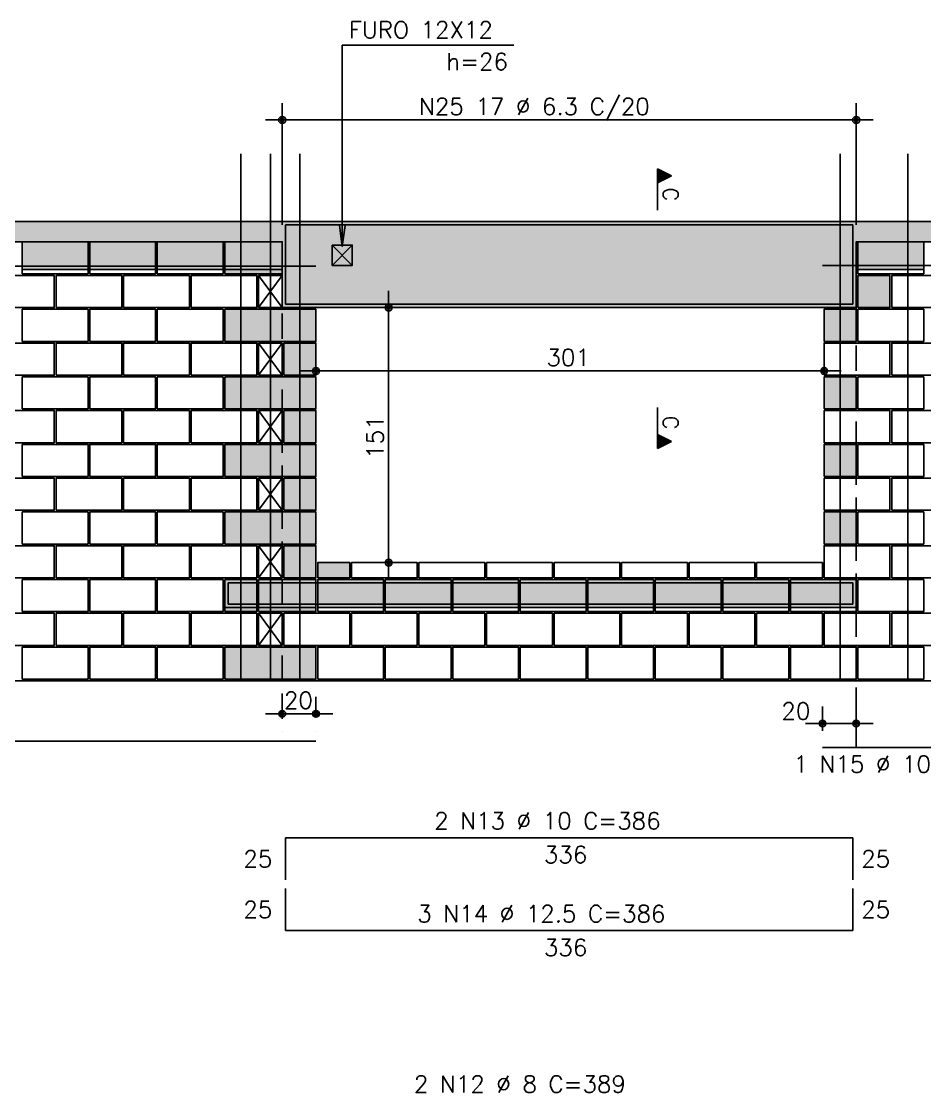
# Model space of a CAD drawing. Extents: x -1.9 to 86, y -1.6 to 60.9.
# Drawn here: x 36.04 to 46.74, y 27.24 to 39.92 of the extents above; entities that cross this region are included whole.
import ezdxf

# ---------------------------------------------------------------- set-up
doc = ezdxf.new("R2010")
doc.units = 0
doc.header["$MEASUREMENT"] = 0
doc.linetypes.add('ESTILO_TQS_0001', pattern=[0.45, 0.3, -0.15])
for name, color, linetype in [('PENA_01', 1, 'CONTINUOUS'), ('PENA_02', 2, 'CONTINUOUS'), ('PENA_03', 3, 'CONTINUOUS'), ('PENA_05', 5, 'CONTINUOUS'), ('PENA_09', 254, 'CONTINUOUS'), ('PENA_11', 252, 'CONTINUOUS'), ('PENA_19', 240, 'CONTINUOUS'), ('PENA_21', 100, 'CONTINUOUS'), ('PENA_23', 50, 'CONTINUOUS')]:
    doc.layers.add(name, color=color, linetype=linetype)
doc.styles.get("Standard").update_dxf_attribs({"font": 'ROMANS.SHX'})

msp = doc.modelspace()

# ---------------------------------------------------------------- linework, layer by layer
at = {"layer": 'PENA_01', "linetype": 'Continuous'}
for p, q in [((39.131532, 37.510798), (39.131532, 38.952724)), ((45.931532, 37.510798), (45.931532, 38.952724)), ((38.931532, 38.752724), (46.131532, 38.752724)), ((39.721392, 37.270798), (39.961392, 37.030798)), ((39.961392, 37.270798), (39.721392, 37.030798)), ((36.051532, 36.980798), (36.831532, 36.980798)), ((36.851532, 36.980798), (37.631532, 36.980798)), ((37.651532, 36.980798), (38.431532, 36.980798)), ((38.451532, 36.980798), (39.131532, 36.980798)), ((45.951532, 36.980798), (46.731532, 36.980798)), ((40.392327, 36.730798), (40.392327, 33.310798)), ((40.498424, 36.530798), (40.192327, 36.530798)), ((39.531532, 35.910798), (39.531532, 35.980392)), ((45.551532, 35.910798), (45.551532, 35.980392)), ((39.331532, 35.780392), (45.751532, 35.780392)), ((40.151532, 33.510798), (40.592327, 33.510798)), ((38.451532, 32.980798), (38.831532, 32.980798)), ((38.851532, 32.980798), (39.531532, 32.980798)), ((39.551532, 32.980798), (40.331532, 32.980798)), ((40.351532, 32.980798), (41.131532, 32.980798)), ((41.151532, 32.980798), (41.931532, 32.980798)), ((41.951532, 32.980798), (42.731532, 32.980798)), ((42.751532, 32.980798), (43.531532, 32.980798)), ((43.551532, 32.980798), (44.331532, 32.980798)), ((44.351532, 32.980798), (45.131532, 32.980798)), ((45.151532, 32.980798), (45.931532, 32.980798)), ((39.131532, 31.716425), (39.131532, 31.920439)), ((39.531532, 31.716425), (39.531532, 31.920439)), ((38.931532, 31.720439), (39.731532, 31.720439)), ((45.531532, 31.520798), (45.531532, 31.806662)), ((45.931532, 31.530798), (45.931532, 31.806662)), ((45.331532, 31.606662), (46.131532, 31.606662))]:
    msp.add_line(p, q, dxfattribs=at)
at = {"layer": 'PENA_01', "linetype": 'ESTILO_TQS_0001'}
for p, q in [((39.131532, 36.910798), (39.131532, 31.516425)), ((45.931532, 36.530798), (45.931532, 31.330798))]:
    msp.add_line(p, q, dxfattribs=at)
at = {"layer": 'PENA_01', "linetype": 'Continuous'}
msp.add_lwpolyline([(39.721392, 37.270798), (39.721392, 37.030798), (39.961392, 37.030798), (39.961392, 37.270798), (39.721392, 37.270798)], dxfattribs=at)
at = {"layer": 'PENA_02', "linetype": 'Continuous'}
for p, q in [((39.131532, 36.910798), (38.851532, 36.910798)), ((38.851532, 36.910798), (38.851532, 36.530798)), ((39.131532, 36.530798), (39.131532, 36.910798)), ((38.851532, 36.530798), (39.131532, 36.530798)), ((39.131532, 36.110798), (38.851532, 36.110798)), ((38.851532, 36.110798), (38.851532, 35.730798)), ((39.131532, 35.730798), (39.131532, 36.110798)), ((38.851532, 35.730798), (39.131532, 35.730798)), ((39.131532, 35.310798), (38.851532, 35.310798)), ((38.851532, 35.310798), (38.851532, 34.930798)), ((39.131532, 34.930798), (39.131532, 35.310798)), ((38.851532, 34.930798), (39.131532, 34.930798)), ((39.131532, 34.510798), (38.851532, 34.510798)), ((38.851532, 34.510798), (38.851532, 34.130798)), ((39.131532, 34.130798), (39.131532, 34.510798)), ((38.851532, 34.130798), (39.131532, 34.130798)), ((39.131532, 33.710798), (38.851532, 33.710798)), ((38.851532, 33.710798), (38.851532, 33.330798)), ((39.131532, 33.330798), (39.131532, 33.710798)), ((38.851532, 33.330798), (39.131532, 33.330798)), ((39.131532, 32.910798), (38.851532, 32.910798)), ((38.851532, 32.910798), (38.851532, 32.530798)), ((39.131532, 32.530798), (39.131532, 32.910798)), ((38.851532, 32.530798), (39.131532, 32.530798)), ((6.551532, 32.110798), (54.831532, 32.110798))]:
    msp.add_line(p, q, dxfattribs=at)
for points in [[(6.551532, 32.110798), (6.551532, 37.550798), (54.831532, 37.550798), (54.831532, 37.310798), (54.151532, 37.310798), (54.151532, 36.530798), (47.551532, 36.530798), (47.551532, 37.310798), (45.931532, 37.310798), (45.931532, 36.530798), (39.131532, 36.530798), (39.131532, 37.310798), (7.151532, 37.310798), (7.151532, 32.110798), (6.551532, 32.110798)], [(36.051532, 36.930798), (36.831532, 36.930798), (36.831532, 37.310798), (36.051532, 37.310798), (36.051532, 36.930798)], [(36.851532, 36.930798), (37.631532, 36.930798), (37.631532, 37.310798), (36.851532, 37.310798), (36.851532, 36.930798)], [(37.651532, 36.930798), (38.431532, 36.930798), (38.431532, 37.310798), (37.651532, 37.310798), (37.651532, 36.930798)], [(38.451532, 36.930798), (39.131532, 36.930798), (39.131532, 37.310798), (38.451532, 37.310798), (38.451532, 36.930798)], [(45.951532, 36.930798), (46.731532, 36.930798), (46.731532, 37.310798), (45.951532, 37.310798), (45.951532, 36.930798)], [(35.651532, 36.530798), (36.431532, 36.530798), (36.431532, 36.910798), (35.651532, 36.910798), (35.651532, 36.530798)], [(36.451532, 36.530798), (37.231532, 36.530798), (37.231532, 36.910798), (36.451532, 36.910798), (36.451532, 36.530798)], [(37.251532, 36.530798), (38.031532, 36.530798), (38.031532, 36.910798), (37.251532, 36.910798), (37.251532, 36.530798)], [(38.051532, 36.530798), (38.831532, 36.530798), (38.831532, 36.910798), (38.051532, 36.910798), (38.051532, 36.530798)], [(45.951532, 36.530798), (46.331532, 36.530798), (46.331532, 36.910798), (45.951532, 36.910798), (45.951532, 36.530798)], [(46.351532, 36.530798), (47.131532, 36.530798), (47.131532, 36.910798), (46.351532, 36.910798), (46.351532, 36.530798)], [(36.051532, 36.130798), (36.831532, 36.130798), (36.831532, 36.510798), (36.051532, 36.510798), (36.051532, 36.130798)], [(36.851532, 36.130798), (37.631532, 36.130798), (37.631532, 36.510798), (36.851532, 36.510798), (36.851532, 36.130798)], [(37.651532, 36.130798), (38.431532, 36.130798), (38.431532, 36.510798), (37.651532, 36.510798), (37.651532, 36.130798)], [(38.451532, 36.130798), (39.531532, 36.130798), (39.531532, 36.510798), (38.451532, 36.510798), (38.451532, 36.130798)], [(45.551532, 36.130798), (45.931532, 36.130798), (45.931532, 36.510798), (45.551532, 36.510798), (45.551532, 36.130798)], [(45.951532, 36.130798), (46.731532, 36.130798), (46.731532, 36.510798), (45.951532, 36.510798), (45.951532, 36.130798)], [(35.651532, 35.730798), (36.431532, 35.730798), (36.431532, 36.110798), (35.651532, 36.110798), (35.651532, 35.730798)], [(36.451532, 35.730798), (37.231532, 35.730798), (37.231532, 36.110798), (36.451532, 36.110798), (36.451532, 35.730798)], [(37.251532, 35.730798), (38.031532, 35.730798), (38.031532, 36.110798), (37.251532, 36.110798), (37.251532, 35.730798)], [(38.051532, 35.730798), (38.831532, 35.730798), (38.831532, 36.110798), (38.051532, 36.110798), (38.051532, 35.730798)], [(39.151532, 35.730798), (39.531532, 35.730798), (39.531532, 36.110798), (39.151532, 36.110798), (39.151532, 35.730798)], [(45.551532, 35.730798), (46.331532, 35.730798), (46.331532, 36.110798), (45.551532, 36.110798), (45.551532, 35.730798)], [(46.351532, 35.730798), (47.131532, 35.730798), (47.131532, 36.110798), (46.351532, 36.110798), (46.351532, 35.730798)], [(36.051532, 35.330798), (36.831532, 35.330798), (36.831532, 35.710798), (36.051532, 35.710798), (36.051532, 35.330798)], [(36.851532, 35.330798), (37.631532, 35.330798), (37.631532, 35.710798), (36.851532, 35.710798), (36.851532, 35.330798)], [(37.651532, 35.330798), (38.431532, 35.330798), (38.431532, 35.710798), (37.651532, 35.710798), (37.651532, 35.330798)], [(38.451532, 35.330798), (39.531532, 35.330798), (39.531532, 35.710798), (38.451532, 35.710798), (38.451532, 35.330798)], [(45.551532, 35.330798), (45.931532, 35.330798), (45.931532, 35.710798), (45.551532, 35.710798), (45.551532, 35.330798)], [(45.951532, 35.330798), (46.731532, 35.330798), (46.731532, 35.710798), (45.951532, 35.710798), (45.951532, 35.330798)], [(35.651532, 34.930798), (36.431532, 34.930798), (36.431532, 35.310798), (35.651532, 35.310798), (35.651532, 34.930798)], [(36.451532, 34.930798), (37.231532, 34.930798), (37.231532, 35.310798), (36.451532, 35.310798), (36.451532, 34.930798)], [(37.251532, 34.930798), (38.031532, 34.930798), (38.031532, 35.310798), (37.251532, 35.310798), (37.251532, 34.930798)], [(38.051532, 34.930798), (38.831532, 34.930798), (38.831532, 35.310798), (38.051532, 35.310798), (38.051532, 34.930798)], [(39.151532, 34.930798), (39.531532, 34.930798), (39.531532, 35.310798), (39.151532, 35.310798), (39.151532, 34.930798)], [(45.551532, 34.930798), (46.331532, 34.930798), (46.331532, 35.310798), (45.551532, 35.310798), (45.551532, 34.930798)], [(46.351532, 34.930798), (47.131532, 34.930798), (47.131532, 35.310798), (46.351532, 35.310798), (46.351532, 34.930798)], [(36.051532, 34.530798), (36.831532, 34.530798), (36.831532, 34.910798), (36.051532, 34.910798), (36.051532, 34.530798)], [(36.851532, 34.530798), (37.631532, 34.530798), (37.631532, 34.910798), (36.851532, 34.910798), (36.851532, 34.530798)], [(37.651532, 34.530798), (38.431532, 34.530798), (38.431532, 34.910798), (37.651532, 34.910798), (37.651532, 34.530798)], [(38.451532, 34.530798), (39.531532, 34.530798), (39.531532, 34.910798), (38.451532, 34.910798), (38.451532, 34.530798)], [(45.551532, 34.530798), (45.931532, 34.530798), (45.931532, 34.910798), (45.551532, 34.910798), (45.551532, 34.530798)], [(45.951532, 34.530798), (46.731532, 34.530798), (46.731532, 34.910798), (45.951532, 34.910798), (45.951532, 34.530798)], [(35.651532, 34.130798), (36.431532, 34.130798), (36.431532, 34.510798), (35.651532, 34.510798), (35.651532, 34.130798)], [(36.451532, 34.130798), (37.231532, 34.130798), (37.231532, 34.510798), (36.451532, 34.510798), (36.451532, 34.130798)], [(37.251532, 34.130798), (38.031532, 34.130798), (38.031532, 34.510798), (37.251532, 34.510798), (37.251532, 34.130798)], [(38.051532, 34.130798), (38.831532, 34.130798), (38.831532, 34.510798), (38.051532, 34.510798), (38.051532, 34.130798)], [(39.151532, 34.130798), (39.531532, 34.130798), (39.531532, 34.510798), (39.151532, 34.510798), (39.151532, 34.130798)], [(45.551532, 34.130798), (46.331532, 34.130798), (46.331532, 34.510798), (45.551532, 34.510798), (45.551532, 34.130798)], [(46.351532, 34.130798), (47.131532, 34.130798), (47.131532, 34.510798), (46.351532, 34.510798), (46.351532, 34.130798)], [(36.051532, 33.730798), (36.831532, 33.730798), (36.831532, 34.110798), (36.051532, 34.110798), (36.051532, 33.730798)], [(36.851532, 33.730798), (37.631532, 33.730798), (37.631532, 34.110798), (36.851532, 34.110798), (36.851532, 33.730798)], [(37.651532, 33.730798), (38.431532, 33.730798), (38.431532, 34.110798), (37.651532, 34.110798), (37.651532, 33.730798)], [(38.451532, 33.730798), (39.531532, 33.730798), (39.531532, 34.110798), (38.451532, 34.110798), (38.451532, 33.730798)], [(45.551532, 33.730798), (45.931532, 33.730798), (45.931532, 34.110798), (45.551532, 34.110798), (45.551532, 33.730798)], [(45.951532, 33.730798), (46.731532, 33.730798), (46.731532, 34.110798), (45.951532, 34.110798), (45.951532, 33.730798)], [(35.651532, 33.330798), (36.431532, 33.330798), (36.431532, 33.710798), (35.651532, 33.710798), (35.651532, 33.330798)], [(36.451532, 33.330798), (37.231532, 33.330798), (37.231532, 33.710798), (36.451532, 33.710798), (36.451532, 33.330798)], [(37.251532, 33.330798), (38.031532, 33.330798), (38.031532, 33.710798), (37.251532, 33.710798), (37.251532, 33.330798)], [(38.051532, 33.330798), (38.831532, 33.330798), (38.831532, 33.710798), (38.051532, 33.710798), (38.051532, 33.330798)], [(39.151532, 33.330798), (39.531532, 33.330798), (39.531532, 33.710798), (39.151532, 33.710798), (39.151532, 33.330798)], [(45.551532, 33.330798), (46.331532, 33.330798), (46.331532, 33.710798), (45.551532, 33.710798), (45.551532, 33.330798)], [(46.351532, 33.330798), (47.131532, 33.330798), (47.131532, 33.710798), (46.351532, 33.710798), (46.351532, 33.330798)], [(39.551532, 33.330798), (39.931532, 33.330798), (39.931532, 33.510798), (39.551532, 33.510798), (39.551532, 33.330798)], [(39.951532, 33.330798), (40.731532, 33.330798), (40.731532, 33.510798), (39.951532, 33.510798), (39.951532, 33.330798)], [(40.751532, 33.330798), (41.531532, 33.330798), (41.531532, 33.510798), (40.751532, 33.510798), (40.751532, 33.330798)], [(41.551532, 33.330798), (42.331532, 33.330798), (42.331532, 33.510798), (41.551532, 33.510798), (41.551532, 33.330798)], [(42.351532, 33.330798), (43.131532, 33.330798), (43.131532, 33.510798), (42.351532, 33.510798), (42.351532, 33.330798)], [(43.151532, 33.330798), (43.931532, 33.330798), (43.931532, 33.510798), (43.151532, 33.510798), (43.151532, 33.330798)], [(43.951532, 33.330798), (44.731532, 33.330798), (44.731532, 33.510798), (43.951532, 33.510798), (43.951532, 33.330798)], [(44.751532, 33.330798), (45.531532, 33.330798), (45.531532, 33.510798), (44.751532, 33.510798), (44.751532, 33.330798)], [(36.051532, 32.930798), (36.831532, 32.930798), (36.831532, 33.310798), (36.051532, 33.310798), (36.051532, 32.930798)], [(36.851532, 32.930798), (37.631532, 32.930798), (37.631532, 33.310798), (36.851532, 33.310798), (36.851532, 32.930798)], [(37.651532, 32.930798), (38.431532, 32.930798), (38.431532, 33.310798), (37.651532, 33.310798), (37.651532, 32.930798)], [(38.451532, 32.930798), (38.831532, 32.930798), (38.831532, 33.310798), (38.451532, 33.310798), (38.451532, 32.930798)], [(38.851532, 32.930798), (39.531532, 32.930798), (39.531532, 33.310798), (38.851532, 33.310798), (38.851532, 32.930798)], [(39.551532, 32.930798), (40.331532, 32.930798), (40.331532, 33.310798), (39.551532, 33.310798), (39.551532, 32.930798)], [(40.351532, 32.930798), (41.131532, 32.930798), (41.131532, 33.310798), (40.351532, 33.310798), (40.351532, 32.930798)], [(41.151532, 32.930798), (41.931532, 32.930798), (41.931532, 33.310798), (41.151532, 33.310798), (41.151532, 32.930798)], [(41.951532, 32.930798), (42.731532, 32.930798), (42.731532, 33.310798), (41.951532, 33.310798), (41.951532, 32.930798)], [(42.751532, 32.930798), (43.531532, 32.930798), (43.531532, 33.310798), (42.751532, 33.310798), (42.751532, 32.930798)], [(43.551532, 32.930798), (44.331532, 32.930798), (44.331532, 33.310798), (43.551532, 33.310798), (43.551532, 32.930798)], [(44.351532, 32.930798), (45.131532, 32.930798), (45.131532, 33.310798), (44.351532, 33.310798), (44.351532, 32.930798)], [(45.151532, 32.930798), (45.931532, 32.930798), (45.931532, 33.310798), (45.151532, 33.310798), (45.151532, 32.930798)], [(45.951532, 32.930798), (46.731532, 32.930798), (46.731532, 33.310798), (45.951532, 33.310798), (45.951532, 32.930798)], [(35.651532, 32.530798), (36.431532, 32.530798), (36.431532, 32.910798), (35.651532, 32.910798), (35.651532, 32.530798)], [(36.451532, 32.530798), (37.231532, 32.530798), (37.231532, 32.910798), (36.451532, 32.910798), (36.451532, 32.530798)], [(37.251532, 32.530798), (38.031532, 32.530798), (38.031532, 32.910798), (37.251532, 32.910798), (37.251532, 32.530798)], [(38.051532, 32.530798), (38.831532, 32.530798), (38.831532, 32.910798), (38.051532, 32.910798), (38.051532, 32.530798)], [(39.151532, 32.530798), (39.931532, 32.530798), (39.931532, 32.910798), (39.151532, 32.910798), (39.151532, 32.530798)], [(39.951532, 32.530798), (40.731532, 32.530798), (40.731532, 32.910798), (39.951532, 32.910798), (39.951532, 32.530798)], [(40.751532, 32.530798), (41.531532, 32.530798), (41.531532, 32.910798), (40.751532, 32.910798), (40.751532, 32.530798)], [(41.551532, 32.530798), (42.331532, 32.530798), (42.331532, 32.910798), (41.551532, 32.910798), (41.551532, 32.530798)], [(42.351532, 32.530798), (43.131532, 32.530798), (43.131532, 32.910798), (42.351532, 32.910798), (42.351532, 32.530798)], [(43.151532, 32.530798), (43.931532, 32.530798), (43.931532, 32.910798), (43.151532, 32.910798), (43.151532, 32.530798)], [(43.951532, 32.530798), (44.731532, 32.530798), (44.731532, 32.910798), (43.951532, 32.910798), (43.951532, 32.530798)], [(44.751532, 32.530798), (45.531532, 32.530798), (45.531532, 32.910798), (44.751532, 32.910798), (44.751532, 32.530798)], [(45.551532, 32.530798), (46.331532, 32.530798), (46.331532, 32.910798), (45.551532, 32.910798), (45.551532, 32.530798)], [(46.351532, 32.530798), (47.131532, 32.530798), (47.131532, 32.910798), (46.351532, 32.910798), (46.351532, 32.530798)], [(36.051532, 32.130798), (36.831532, 32.130798), (36.831532, 32.510798), (36.051532, 32.510798), (36.051532, 32.130798)], [(36.851532, 32.130798), (37.631532, 32.130798), (37.631532, 32.510798), (36.851532, 32.510798), (36.851532, 32.130798)], [(37.651532, 32.130798), (38.431532, 32.130798), (38.431532, 32.510798), (37.651532, 32.510798), (37.651532, 32.130798)], [(38.451532, 32.130798), (39.531532, 32.130798), (39.531532, 32.510798), (38.451532, 32.510798), (38.451532, 32.130798)], [(39.551532, 32.130798), (40.331532, 32.130798), (40.331532, 32.510798), (39.551532, 32.510798), (39.551532, 32.130798)], [(40.351532, 32.130798), (41.131532, 32.130798), (41.131532, 32.510798), (40.351532, 32.510798), (40.351532, 32.130798)], [(41.151532, 32.130798), (41.931532, 32.130798), (41.931532, 32.510798), (41.151532, 32.510798), (41.151532, 32.130798)], [(41.951532, 32.130798), (42.731532, 32.130798), (42.731532, 32.510798), (41.951532, 32.510798), (41.951532, 32.130798)], [(42.751532, 32.130798), (43.531532, 32.130798), (43.531532, 32.510798), (42.751532, 32.510798), (42.751532, 32.130798)], [(43.551532, 32.130798), (44.331532, 32.130798), (44.331532, 32.510798), (43.551532, 32.510798), (43.551532, 32.130798)], [(44.351532, 32.130798), (45.131532, 32.130798), (45.131532, 32.510798), (44.351532, 32.510798), (44.351532, 32.130798)], [(45.151532, 32.130798), (45.931532, 32.130798), (45.931532, 32.510798), (45.151532, 32.510798), (45.151532, 32.130798)], [(45.951532, 32.130798), (46.731532, 32.130798), (46.731532, 32.510798), (45.951532, 32.510798), (45.951532, 32.130798)]]:
    msp.add_lwpolyline(points, dxfattribs=at)
for centre, radius in [((39.131532, 38.752724), 0.041625), ((39.131532, 38.752724), 0.02075), ((45.931532, 38.752724), 0.041625), ((45.931532, 38.752724), 0.02075), ((40.392327, 36.530798), 0.04), ((40.392327, 36.530798), 0.02), ((39.531532, 35.780392), 0.04), ((39.531532, 35.780392), 0.02), ((45.551532, 35.780392), 0.04), ((45.551532, 35.780392), 0.02), ((40.392327, 33.510798), 0.04), ((40.392327, 33.510798), 0.02), ((39.131532, 31.720439), 0.04), ((39.131532, 31.720439), 0.02), ((39.531532, 31.720439), 0.04), ((39.531532, 31.720439), 0.02), ((45.531532, 31.606662), 0.04), ((45.531532, 31.606662), 0.02), ((45.931532, 31.606662), 0.04), ((45.931532, 31.606662), 0.02)]:
    msp.add_circle(centre, radius, dxfattribs=at)
at = {"layer": 'PENA_03', "linetype": 'Continuous'}
for p, q in [((43.576352, 37.685905), (43.576352, 38.172287)), ((43.576352, 38.172287), (43.742285, 38.089321)), ((43.577047, 38.171159), (43.740724, 38.089321)), ((43.742285, 38.089321), (43.577047, 38.006702)), ((43.577048, 38.171159), (43.577048, 38.007482)), ((43.740724, 38.089321), (43.577048, 38.007482)), ((43.589116, 38.165905), (43.589116, 38.012736)), ((43.60188, 38.159523), (43.60188, 38.019118)), ((43.614644, 38.153141), (43.614644, 38.0255)), ((43.627408, 38.146759), (43.627408, 38.031882)), ((43.640172, 38.140377), (43.640172, 38.038264)), ((43.652936, 38.133995), (43.652936, 38.044646)), ((43.6657, 38.127613), (43.6657, 38.051028)), ((43.678464, 38.121231), (43.678464, 38.05741)), ((43.691228, 38.114849), (43.691228, 38.063792)), ((43.703992, 38.108467), (43.703992, 38.070174)), ((43.716757, 38.102085), (43.716757, 38.076556)), ((43.729521, 38.095703), (43.729521, 38.082939)), ((43.577048, 38.006702), (43.577048, 37.685905)), ((39.131532, 37.310798), (39.131532, 37.310798)), ((45.931532, 37.310798), (45.931532, 37.310798)), ((38.851532, 36.530798), (39.131532, 36.910798)), ((39.131532, 36.530798), (38.851532, 36.910798)), ((40.698424, 36.530798), (40.698424, 36.530798)), ((38.851532, 35.730798), (39.131532, 36.110798)), ((39.131532, 35.730798), (38.851532, 36.110798)), ((39.531532, 35.710798), (39.531532, 35.710798)), ((45.551532, 35.710798), (45.551532, 35.710798)), ((38.851532, 34.930798), (39.131532, 35.310798)), ((39.131532, 34.930798), (38.851532, 35.310798)), ((43.576352, 35.347236), (43.576352, 34.860854)), ((43.577048, 35.026439), (43.577048, 35.347236)), ((43.742285, 34.94382), (43.577047, 35.026439)), ((43.577048, 34.861982), (43.577048, 35.025659)), ((43.740724, 34.94382), (43.577048, 35.025659)), ((43.589116, 34.867236), (43.589116, 35.020405)), ((43.60188, 34.873618), (43.60188, 35.014023)), ((43.614644, 34.88), (43.614644, 35.007641)), ((43.576352, 34.860854), (43.742285, 34.94382)), ((43.577047, 34.861982), (43.740724, 34.94382)), ((43.627408, 34.886382), (43.627408, 35.001259)), ((43.640172, 34.892764), (43.640172, 34.994877)), ((43.652936, 34.899146), (43.652936, 34.988495)), ((43.6657, 34.905528), (43.6657, 34.982113)), ((43.678464, 34.91191), (43.678464, 34.975731)), ((43.691228, 34.918292), (43.691228, 34.969349)), ((43.703992, 34.924674), (43.703992, 34.962967)), ((43.716757, 34.931056), (43.716757, 34.956585)), ((43.729521, 34.937438), (43.729521, 34.950202)), ((38.851532, 34.130798), (39.131532, 34.510798)), ((39.131532, 34.130798), (38.851532, 34.510798)), ((38.851532, 33.330798), (39.131532, 33.710798)), ((39.131532, 33.330798), (38.851532, 33.710798)), ((39.951532, 33.510798), (39.951532, 33.510798)), ((38.851532, 32.530798), (39.131532, 32.910798)), ((39.131532, 32.530798), (38.851532, 32.910798)), ((39.131532, 31.516425), (39.131532, 31.516425)), ((39.531532, 31.516425), (39.531532, 31.516425)), ((45.931532, 31.330798), (45.931532, 31.330798)), ((45.531532, 31.320798), (45.531532, 31.320798))]:
    msp.add_line(p, q, dxfattribs=at)
msp.add_lwpolyline([(41.876197, 39.636655), (39.84289, 39.636655), (39.84289, 37.255258), (39.810259, 37.503119), (39.84289, 37.255258), (39.875522, 37.503119)], dxfattribs=at)
at = {"layer": 'PENA_05', "linetype": 'Continuous'}
for p, q in [((39.171532, 37.010798), (39.171532, 37.510798)), ((39.171532, 37.510798), (45.891532, 37.510798)), ((45.891532, 37.510798), (45.891532, 37.010798)), ((39.171532, 37.070798), (39.171532, 36.570798)), ((45.891532, 36.570798), (45.891532, 37.070798)), ((22.741532, 37.020798), (39.531532, 37.020798)), ((45.531532, 37.030798), (47.951532, 37.030798)), ((39.171532, 36.570798), (45.891532, 36.570798)), ((38.491532, 33.070798), (38.491532, 33.270798)), ((38.491532, 33.270798), (45.891532, 33.270798)), ((45.891532, 33.270798), (45.891532, 33.070798)), ((38.491532, 33.220798), (38.491532, 33.020798)), ((45.891532, 33.020798), (45.891532, 33.220798)), ((38.491532, 33.020798), (45.891532, 33.020798)), ((22.741532, 31.395211), (39.531532, 31.395211)), ((45.531532, 31.320798), (47.951532, 31.320798)), ((39.171532, 29.753328), (39.171532, 30.253328)), ((39.171532, 30.253328), (45.891532, 30.253328)), ((45.891532, 30.253328), (45.891532, 29.753328)), ((39.171532, 29.653328), (39.171532, 29.153328)), ((45.891532, 29.153328), (45.891532, 29.653328)), ((39.171532, 29.153328), (45.891532, 29.153328))]:
    msp.add_line(p, q, dxfattribs=at)
for points in [[(38.641532, 38.350798), (38.641532, 32.110798)], [(38.991532, 38.350798), (38.991532, 32.110798)], [(39.341532, 38.350798), (39.341532, 32.110798)], [(45.741532, 38.350798), (45.741532, 32.110798)], [(46.541532, 38.350798), (46.541532, 32.110798)]]:
    msp.add_lwpolyline(points, dxfattribs=at)
at = {"layer": 'PENA_09', "linetype": 'Continuous'}
for points in [[(36.051532, 36.980798), (36.831532, 36.980798), (36.831532, 37.310798), (36.051532, 37.310798), (36.051532, 36.980798)], [(36.851532, 36.980798), (37.631532, 36.980798), (37.631532, 37.310798), (36.851532, 37.310798), (36.851532, 36.980798)], [(37.651532, 36.980798), (38.431532, 36.980798), (38.431532, 37.310798), (37.651532, 37.310798), (37.651532, 36.980798)], [(38.451532, 36.980798), (39.131532, 36.980798), (39.131532, 37.310798), (38.451532, 37.310798), (38.451532, 36.980798)], [(45.951532, 36.980798), (46.731532, 36.980798), (46.731532, 37.310798), (45.951532, 37.310798), (45.951532, 36.980798)], [(38.451532, 32.980798), (38.831532, 32.980798), (38.831532, 33.310798), (38.451532, 33.310798), (38.451532, 32.980798)], [(38.851532, 32.980798), (39.531532, 32.980798), (39.531532, 33.310798), (38.851532, 33.310798), (38.851532, 32.980798)], [(39.551532, 32.980798), (40.331532, 32.980798), (40.331532, 33.310798), (39.551532, 33.310798), (39.551532, 32.980798)], [(40.351532, 32.980798), (41.131532, 32.980798), (41.131532, 33.310798), (40.351532, 33.310798), (40.351532, 32.980798)], [(41.151532, 32.980798), (41.931532, 32.980798), (41.931532, 33.310798), (41.151532, 33.310798), (41.151532, 32.980798)], [(41.951532, 32.980798), (42.731532, 32.980798), (42.731532, 33.310798), (41.951532, 33.310798), (41.951532, 32.980798)], [(42.751532, 32.980798), (43.531532, 32.980798), (43.531532, 33.310798), (42.751532, 33.310798), (42.751532, 32.980798)], [(43.551532, 32.980798), (44.331532, 32.980798), (44.331532, 33.310798), (43.551532, 33.310798), (43.551532, 32.980798)], [(44.351532, 32.980798), (45.131532, 32.980798), (45.131532, 33.310798), (44.351532, 33.310798), (44.351532, 32.980798)], [(45.151532, 32.980798), (45.931532, 32.980798), (45.931532, 33.310798), (45.151532, 33.310798), (45.151532, 32.980798)]]:
    msp.add_lwpolyline(points, dxfattribs=at)
for points in [[(36.051532, 36.980798), (36.831532, 36.980798), (36.831532, 37.310798)], [(36.051532, 36.980798), (36.831532, 37.310798), (36.051532, 37.310798)], [(36.051532, 36.980798), (36.051532, 37.310798), (36.051532, 36.980798)], [(36.851532, 36.980798), (37.631532, 36.980798), (37.631532, 37.310798)], [(36.851532, 36.980798), (37.631532, 37.310798), (36.851532, 37.310798)], [(36.851532, 36.980798), (36.851532, 37.310798), (36.851532, 36.980798)], [(37.651532, 36.980798), (38.431532, 36.980798), (38.431532, 37.310798)], [(37.651532, 36.980798), (38.431532, 37.310798), (37.651532, 37.310798)], [(37.651532, 36.980798), (37.651532, 37.310798), (37.651532, 36.980798)], [(38.451532, 36.980798), (39.131532, 36.980798), (39.131532, 37.310798)], [(38.451532, 36.980798), (39.131532, 37.310798), (38.451532, 37.310798)], [(38.451532, 36.980798), (38.451532, 37.310798), (38.451532, 36.980798)], [(45.951532, 36.980798), (46.731532, 36.980798), (46.731532, 37.310798)], [(45.951532, 36.980798), (46.731532, 37.310798), (45.951532, 37.310798)], [(45.951532, 36.980798), (45.951532, 37.310798), (45.951532, 36.980798)], [(38.451532, 32.980798), (38.831532, 32.980798), (38.831532, 33.310798)], [(38.451532, 32.980798), (38.831532, 33.310798), (38.451532, 33.310798)], [(38.451532, 32.980798), (38.451532, 33.310798), (38.451532, 32.980798)], [(38.851532, 32.980798), (39.531532, 32.980798), (39.531532, 33.310798)], [(38.851532, 32.980798), (39.531532, 33.310798), (38.851532, 33.310798)], [(38.851532, 32.980798), (38.851532, 33.310798), (38.851532, 32.980798)], [(39.551532, 32.980798), (40.331532, 32.980798), (40.331532, 33.310798)], [(39.551532, 32.980798), (40.331532, 33.310798), (39.551532, 33.310798)], [(39.551532, 32.980798), (39.551532, 33.310798), (39.551532, 32.980798)], [(40.351532, 32.980798), (41.131532, 32.980798), (41.131532, 33.310798)], [(40.351532, 32.980798), (41.131532, 33.310798), (40.351532, 33.310798)], [(40.351532, 32.980798), (40.351532, 33.310798), (40.351532, 32.980798)], [(41.151532, 32.980798), (41.931532, 32.980798), (41.931532, 33.310798)], [(41.151532, 32.980798), (41.931532, 33.310798), (41.151532, 33.310798)], [(41.151532, 32.980798), (41.151532, 33.310798), (41.151532, 32.980798)], [(41.951532, 32.980798), (42.731532, 32.980798), (42.731532, 33.310798)], [(41.951532, 32.980798), (42.731532, 33.310798), (41.951532, 33.310798)], [(41.951532, 32.980798), (41.951532, 33.310798), (41.951532, 32.980798)], [(42.751532, 32.980798), (43.531532, 32.980798), (43.531532, 33.310798)], [(42.751532, 32.980798), (43.531532, 33.310798), (42.751532, 33.310798)], [(42.751532, 32.980798), (42.751532, 33.310798), (42.751532, 32.980798)], [(43.551532, 32.980798), (44.331532, 32.980798), (44.331532, 33.310798)], [(43.551532, 32.980798), (44.331532, 33.310798), (43.551532, 33.310798)], [(43.551532, 32.980798), (43.551532, 33.310798), (43.551532, 32.980798)], [(44.351532, 32.980798), (45.131532, 32.980798), (45.131532, 33.310798)], [(44.351532, 32.980798), (45.131532, 33.310798), (44.351532, 33.310798)], [(44.351532, 32.980798), (44.351532, 33.310798), (44.351532, 32.980798)], [(45.151532, 32.980798), (45.931532, 32.980798), (45.931532, 33.310798)], [(45.151532, 32.980798), (45.931532, 33.310798), (45.151532, 33.310798)], [(45.151532, 32.980798), (45.151532, 33.310798), (45.151532, 32.980798)]]:
    msp.add_solid(points, dxfattribs=at)
at = {"layer": 'PENA_11', "linetype": 'Continuous'}
for points in [[(7.151532, 37.310798), (6.551532, 37.550798), (54.831532, 37.550798)], [(7.151532, 37.310798), (54.831532, 37.550798), (39.131532, 37.310798)], [(45.931532, 37.310798), (39.131532, 37.310798), (54.831532, 37.550798)], [(45.931532, 37.310798), (54.831532, 37.550798), (47.551532, 37.310798)], [(45.931532, 37.310798), (45.931532, 36.530798), (39.131532, 36.530798)], [(45.931532, 37.310798), (39.131532, 36.530798), (39.131532, 37.310798)]]:
    msp.add_solid(points, dxfattribs=at)
at = {"layer": 'PENA_19', "linetype": 'Continuous'}
for points in [[(38.451532, 36.130798), (39.531532, 36.130798), (39.531532, 36.510798), (38.451532, 36.510798), (38.451532, 36.130798)], [(38.451532, 35.330798), (39.531532, 35.330798), (39.531532, 35.710798), (38.451532, 35.710798), (38.451532, 35.330798)], [(38.451532, 34.530798), (39.531532, 34.530798), (39.531532, 34.910798), (38.451532, 34.910798), (38.451532, 34.530798)], [(38.451532, 33.730798), (39.531532, 33.730798), (39.531532, 34.110798), (38.451532, 34.110798), (38.451532, 33.730798)], [(38.451532, 32.130798), (39.531532, 32.130798), (39.531532, 32.510798), (38.451532, 32.510798), (38.451532, 32.130798)]]:
    msp.add_lwpolyline(points, dxfattribs=at)
for points in [[(38.451532, 36.130798), (39.531532, 36.130798), (39.531532, 36.510798)], [(38.451532, 36.130798), (39.531532, 36.510798), (38.451532, 36.510798)], [(38.451532, 36.130798), (38.451532, 36.510798), (38.451532, 36.130798)], [(38.451532, 35.330798), (39.531532, 35.330798), (39.531532, 35.710798)], [(38.451532, 35.330798), (39.531532, 35.710798), (38.451532, 35.710798)], [(38.451532, 35.330798), (38.451532, 35.710798), (38.451532, 35.330798)], [(38.451532, 34.530798), (39.531532, 34.530798), (39.531532, 34.910798)], [(38.451532, 34.530798), (39.531532, 34.910798), (38.451532, 34.910798)], [(38.451532, 34.530798), (38.451532, 34.910798), (38.451532, 34.530798)], [(38.451532, 33.730798), (39.531532, 33.730798), (39.531532, 34.110798)], [(38.451532, 33.730798), (39.531532, 34.110798), (38.451532, 34.110798)], [(38.451532, 33.730798), (38.451532, 34.110798), (38.451532, 33.730798)], [(38.451532, 32.130798), (39.531532, 32.130798), (39.531532, 32.510798)], [(38.451532, 32.130798), (39.531532, 32.510798), (38.451532, 32.510798)], [(38.451532, 32.130798), (38.451532, 32.510798), (38.451532, 32.130798)]]:
    msp.add_solid(points, dxfattribs=at)
at = {"layer": 'PENA_21', "linetype": 'Continuous'}
for points in [[(38.451532, 36.930798), (39.131532, 36.930798), (39.131532, 36.980798), (38.451532, 36.980798), (38.451532, 36.930798)], [(38.851532, 32.930798), (39.531532, 32.930798), (39.531532, 32.980798), (38.851532, 32.980798), (38.851532, 32.930798)]]:
    msp.add_lwpolyline(points, dxfattribs=at)
for points in [[(38.451532, 36.930798), (39.131532, 36.930798), (39.131532, 36.980798)], [(38.451532, 36.930798), (39.131532, 36.980798), (38.451532, 36.980798)], [(38.451532, 36.930798), (38.451532, 36.980798), (38.451532, 36.930798)], [(38.851532, 32.930798), (39.531532, 32.930798), (39.531532, 32.980798)], [(38.851532, 32.930798), (39.531532, 32.980798), (38.851532, 32.980798)], [(38.851532, 32.930798), (38.851532, 32.980798), (38.851532, 32.930798)]]:
    msp.add_solid(points, dxfattribs=at)
at = {"layer": 'PENA_23', "linetype": 'Continuous'}
for points in [[(45.951532, 36.530798), (46.331532, 36.530798), (46.331532, 36.910798), (45.951532, 36.910798), (45.951532, 36.530798)], [(45.551532, 36.130798), (45.931532, 36.130798), (45.931532, 36.510798), (45.551532, 36.510798), (45.551532, 36.130798)], [(39.151532, 35.730798), (39.531532, 35.730798), (39.531532, 36.110798), (39.151532, 36.110798), (39.151532, 35.730798)], [(45.551532, 35.330798), (45.931532, 35.330798), (45.931532, 35.710798), (45.551532, 35.710798), (45.551532, 35.330798)], [(39.151532, 34.930798), (39.531532, 34.930798), (39.531532, 35.310798), (39.151532, 35.310798), (39.151532, 34.930798)], [(45.551532, 34.530798), (45.931532, 34.530798), (45.931532, 34.910798), (45.551532, 34.910798), (45.551532, 34.530798)], [(39.151532, 34.130798), (39.531532, 34.130798), (39.531532, 34.510798), (39.151532, 34.510798), (39.151532, 34.130798)], [(45.551532, 33.730798), (45.931532, 33.730798), (45.931532, 34.110798), (45.551532, 34.110798), (45.551532, 33.730798)], [(39.151532, 33.330798), (39.531532, 33.330798), (39.531532, 33.710798), (39.151532, 33.710798), (39.151532, 33.330798)], [(39.551532, 33.330798), (39.931532, 33.330798), (39.931532, 33.510798), (39.551532, 33.510798), (39.551532, 33.330798)], [(38.451532, 32.930798), (38.831532, 32.930798), (38.831532, 32.980798), (38.451532, 32.980798), (38.451532, 32.930798)]]:
    msp.add_lwpolyline(points, dxfattribs=at)
for points in [[(45.951532, 36.530798), (46.331532, 36.530798), (46.331532, 36.910798)], [(45.951532, 36.530798), (46.331532, 36.910798), (45.951532, 36.910798)], [(45.951532, 36.530798), (45.951532, 36.910798), (45.951532, 36.530798)], [(45.551532, 36.130798), (45.931532, 36.130798), (45.931532, 36.510798)], [(45.551532, 36.130798), (45.931532, 36.510798), (45.551532, 36.510798)], [(45.551532, 36.130798), (45.551532, 36.510798), (45.551532, 36.130798)], [(39.151532, 35.730798), (39.531532, 35.730798), (39.531532, 36.110798)], [(39.151532, 35.730798), (39.531532, 36.110798), (39.151532, 36.110798)], [(39.151532, 35.730798), (39.151532, 36.110798), (39.151532, 35.730798)], [(45.551532, 35.330798), (45.931532, 35.330798), (45.931532, 35.710798)], [(45.551532, 35.330798), (45.931532, 35.710798), (45.551532, 35.710798)], [(45.551532, 35.330798), (45.551532, 35.710798), (45.551532, 35.330798)], [(39.151532, 34.930798), (39.531532, 34.930798), (39.531532, 35.310798)], [(39.151532, 34.930798), (39.531532, 35.310798), (39.151532, 35.310798)], [(39.151532, 34.930798), (39.151532, 35.310798), (39.151532, 34.930798)], [(45.551532, 34.530798), (45.931532, 34.530798), (45.931532, 34.910798)], [(45.551532, 34.530798), (45.931532, 34.910798), (45.551532, 34.910798)], [(45.551532, 34.530798), (45.551532, 34.910798), (45.551532, 34.530798)], [(39.151532, 34.130798), (39.531532, 34.130798), (39.531532, 34.510798)], [(39.151532, 34.130798), (39.531532, 34.510798), (39.151532, 34.510798)], [(39.151532, 34.130798), (39.151532, 34.510798), (39.151532, 34.130798)], [(45.551532, 33.730798), (45.931532, 33.730798), (45.931532, 34.110798)], [(45.551532, 33.730798), (45.931532, 34.110798), (45.551532, 34.110798)], [(45.551532, 33.730798), (45.551532, 34.110798), (45.551532, 33.730798)], [(39.151532, 33.330798), (39.531532, 33.330798), (39.531532, 33.710798)], [(39.151532, 33.330798), (39.531532, 33.710798), (39.151532, 33.710798)], [(39.151532, 33.330798), (39.151532, 33.710798), (39.151532, 33.330798)], [(39.551532, 33.330798), (39.931532, 33.330798), (39.931532, 33.510798)], [(39.551532, 33.330798), (39.931532, 33.510798), (39.551532, 33.510798)], [(39.551532, 33.330798), (39.551532, 33.510798), (39.551532, 33.330798)], [(38.451532, 32.930798), (38.831532, 32.930798), (38.831532, 32.980798)], [(38.451532, 32.930798), (38.831532, 32.980798), (38.451532, 32.980798)], [(38.451532, 32.930798), (38.451532, 32.980798), (38.451532, 32.930798)]]:
    msp.add_solid(points, dxfattribs=at)

# ---------------------------------------------------------------- texts
at = {"layer": 'PENA_03', "linetype": 'Continuous'}
for s, p in [('FURO 12X12', (39.921837, 39.719631)), ('h=26', (41.076861, 39.343507)), ('N25 17 %%c 6.3 C/20', (40.751532, 38.812724)), ('301', (42.261532, 35.840392)), ('20', (39.151532, 31.780439)), ('20', (45.044923, 31.653495)), ('1 N15 %%c 10 C=121', (45.18829, 31.024098)), ('2 N13 %%c 10 C=386', (40.931532, 30.353328)), ('25', (38.671532, 29.903328)), ('336', (42.231532, 29.953328)), ('25', (45.991532, 29.903328)), ('25', (38.671532, 29.303328)), ('3 N14 %%c 12.5 C=386', (40.731532, 29.253328)), ('25', (45.991532, 29.303328)), ('336', (42.231532, 28.853328)), ('2 N12 %%c 8 C=389', (40.691532, 27.235849))]:
    msp.add_text(s, height=0.2, dxfattribs=at).set_placement(p)
for s, height, rotation, p in [('C', 0.18, 270, (43.643381, 37.953888)), ('151', 0.2, 90, (40.332327, 34.740798)), ('C', 0.18, 270, (43.643381, 35.250682))]:
    msp.add_text(s, height=height, rotation=rotation, dxfattribs=at).set_placement(p)

doc.saveas('drawing.dxf')
